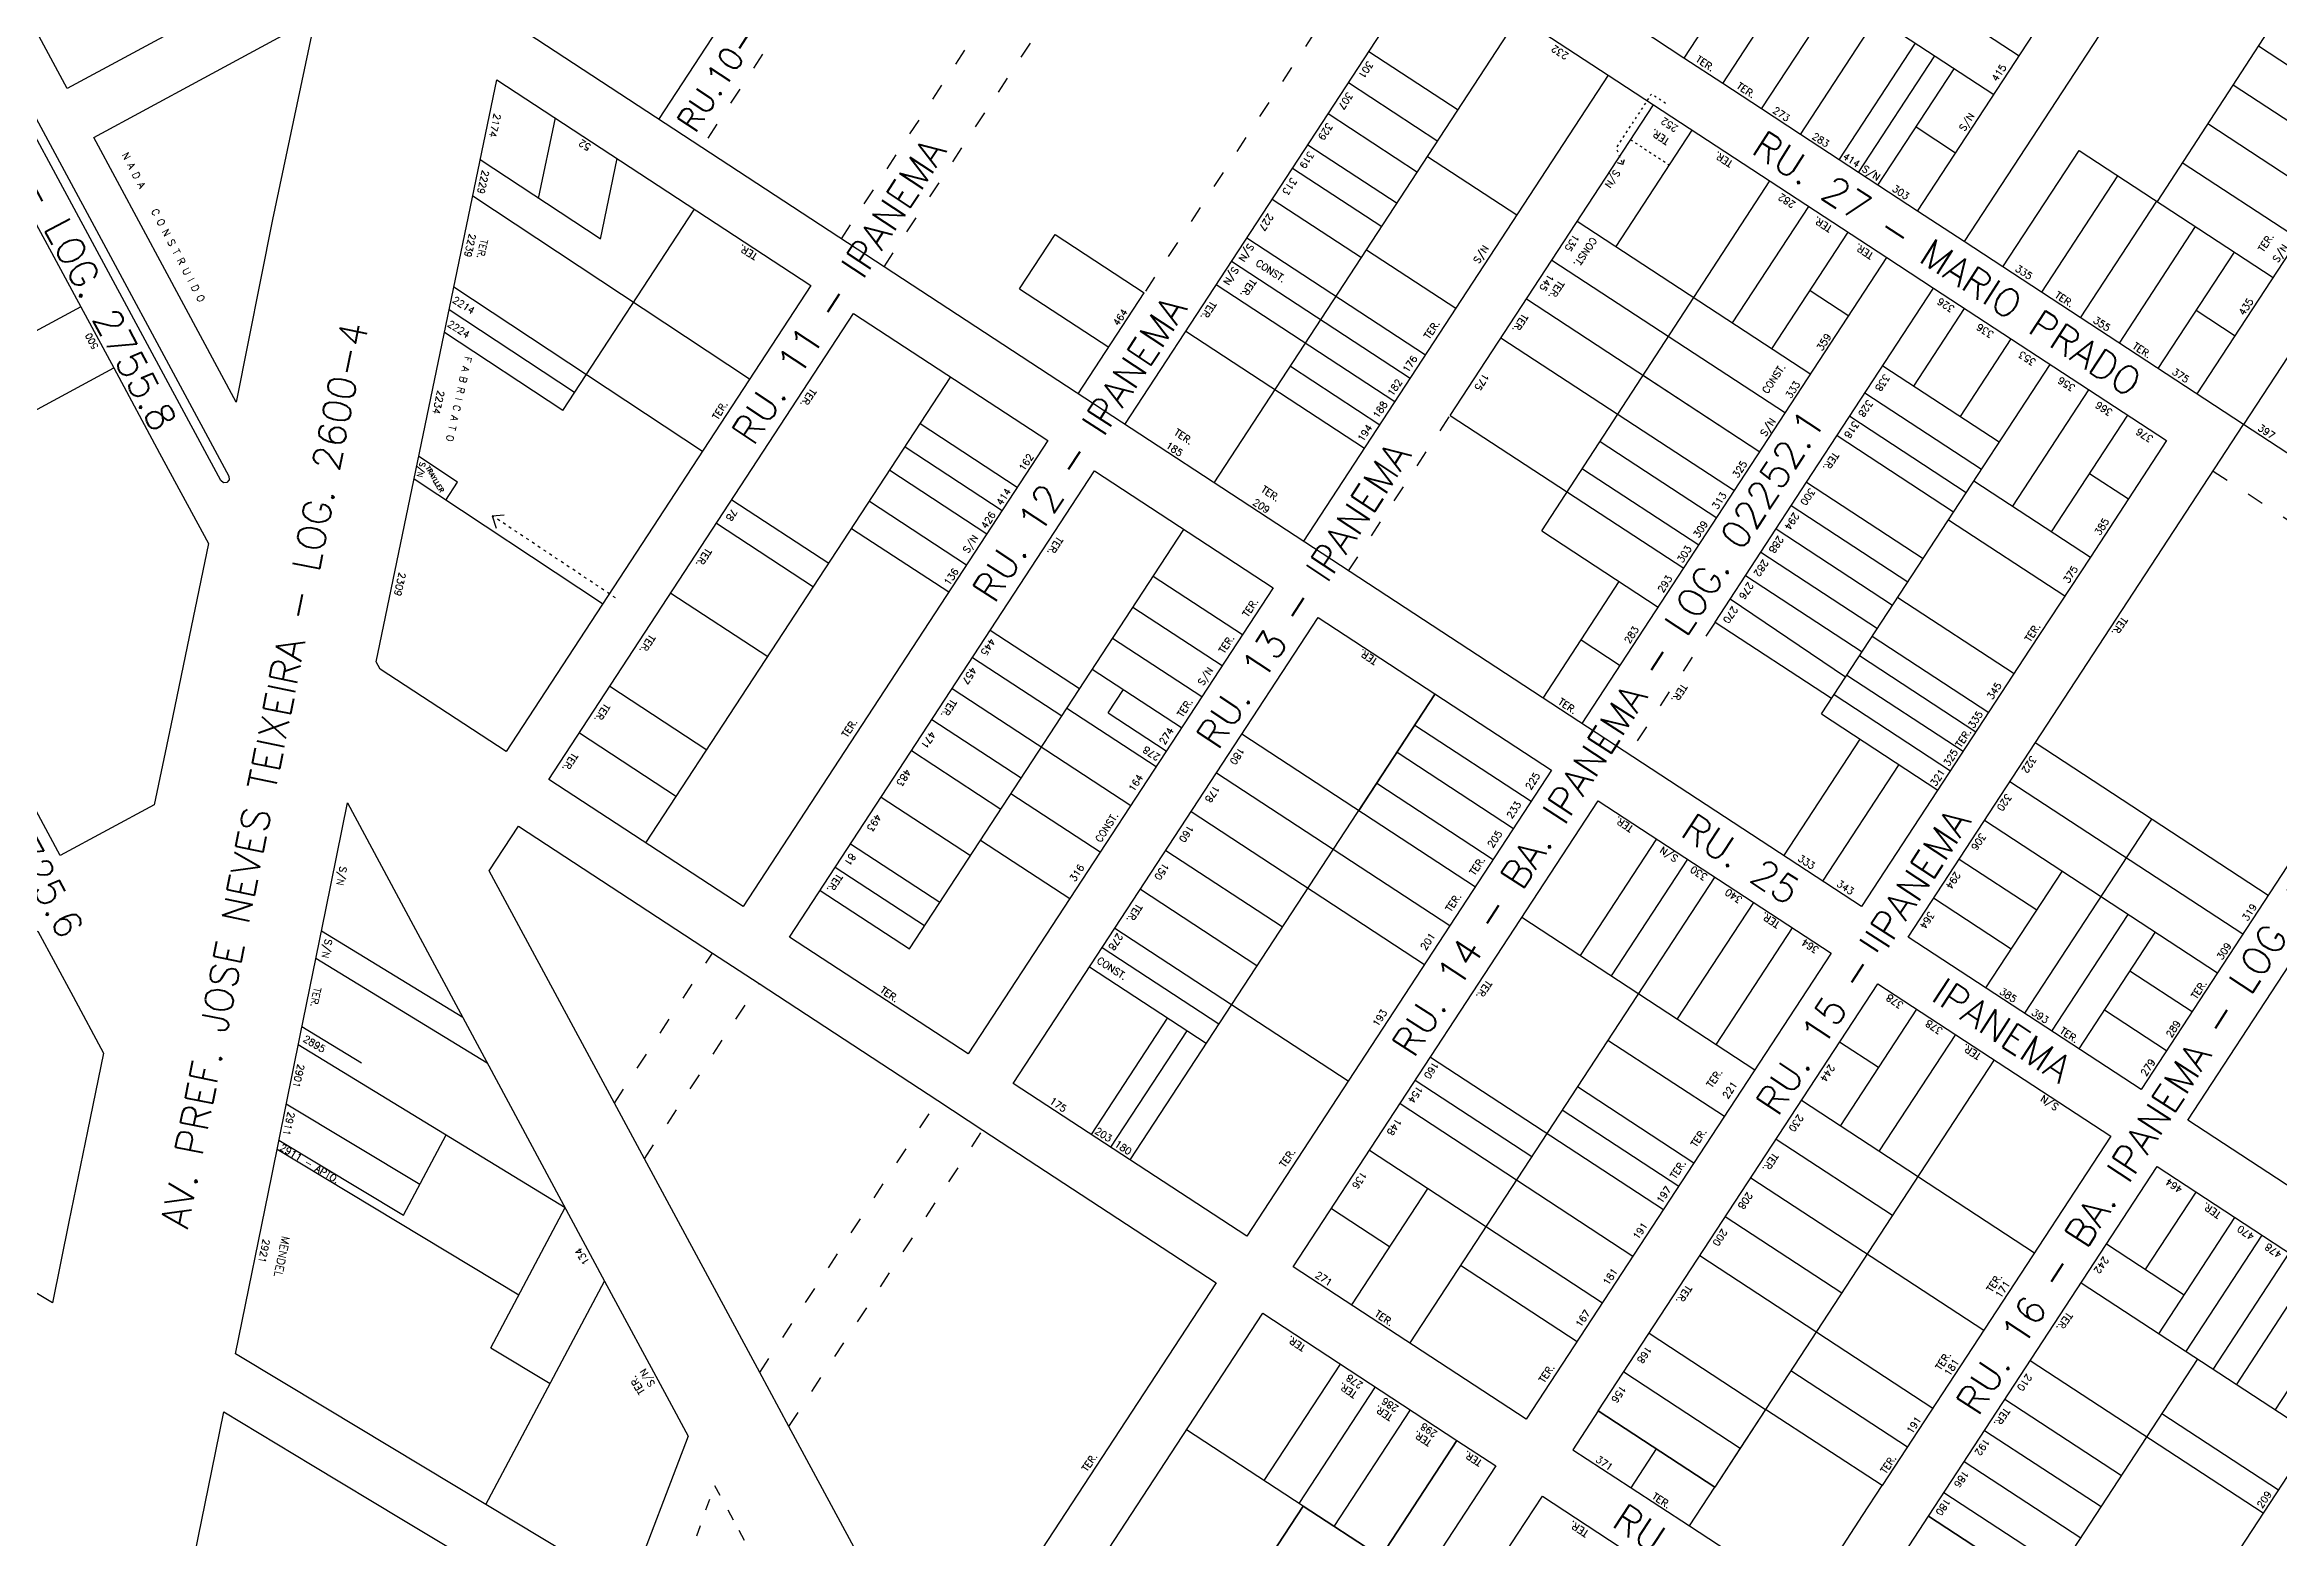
# Model space of a CAD drawing. Extents: x 714896 to 749292, y 8417558 to 8447149.
# Drawn here: x 741026.5 to 741508.1, y 8425440.9 to 8425762.7 of the extents above; entities that cross this region are included whole.
import ezdxf

# ---------------------------------------------------------------- set-up
doc = ezdxf.new("R2010")
doc.units = 0
doc.header["$MEASUREMENT"] = 0
doc.linetypes.add('ACAD_ISO03W100', pattern=[30, 12, -18])
for name, color, linetype in [('LOTE', 7, 'CONTINUOUS'), ('NUM-PORTA', 7, 'CONTINUOUS'), ('QUADRA', 6, 'CONTINUOUS'), ('TEXTO', 7, 'CONTINUOUS'), ('TEXTODERUA', 3, 'CONTINUOUS')]:
    doc.layers.add(name, color=color, linetype=linetype)
doc.styles.add('ROMANS', font='ROMANS.SHX', dxfattribs={"height": 1.5})

msp = doc.modelspace()

# ---------------------------------------------------------------- linework, layer by layer
at = {"layer": 'LOTE', "color": 7, "linetype": 'CONTINUOUS'}
for p, q in [((741481.79, 8425728.91, 525.73), (741523.59, 8425793.17, 525.73)), ((741146.2, 8425720.86, 375.54), (741120.37, 8425737.93, 218.38)), ((741178.42, 8425690.65, 581.5), (741118.75, 8425730.1, 218.38)), ((741168.26, 8425675.1, 544.32), (741114.69, 8425710.51, 218.38)), ((741140.69, 8425687.76, 382.73), (741113.68, 8425705.62, 218.38)), ((741138.15, 8425683.88, 373.44), (741112.67, 8425700.72, 218.38)), ((741115.47, 8425668.47, 278.43), (741107.13, 8425673.99, 278.43)), ((741146.75, 8425642.23, 525.73), (741106.11, 8425669.09, 278.43))]:
    msp.add_line(p, q, dxfattribs=at)
at = {"layer": 'LOTE', "color": 7}
for p, q in [((741034.27, 8425706.26, 520.66), (740981.47, 8425677.76, 520.66)), ((740988.59, 8425664.56, 520.66), (741041.39, 8425693.06, 520.66))]:
    msp.add_line(p, q, dxfattribs=at)
at = {"layer": 'LOTE', "color": 7, "linetype": 'CONTINUOUS', "flags": 128}
for points, elevation in [([(741423.9, 8425827.35), (741379.75, 8425759.84)], 525.73), ([(741158.88, 8425746.63), (741204.85, 8425816.93)], 525.73), ([(741404.85, 8425743.41), (741453.18, 8425817.31)], 525.73), ([(741430.09, 8425726.89), (741482.64, 8425807.21)], 525.73), ([(741494.35, 8425803.19), (741440.13, 8425720.32)], 525.73), ([(741401.64, 8425793.31), (741451.99, 8425760.36)], 525.73), ([(741396.17, 8425784.94), (741446.51, 8425751.99)], 525.73), ([(741490.33, 8425687.46), (741552.92, 8425783.11)], 525.73), ([(741388.11, 8425754.36), (741404.53, 8425779.47)], 525.73), ([(741396.48, 8425748.89), (741412.9, 8425773.99)], 525.73), ([(741278.53, 8425668.32), (741344.21, 8425768.75)], 525.45), ([(741413.22, 8425737.93), (741429.64, 8425763.04)], 525.73), ([(741311.83, 8425761.26), (741331.08, 8425748.67)], 525.45), ([(741417.4, 8425735.2), (741433.82, 8425760.3)], 525.73), ([(741503.58, 8425762.45), (741528.66, 8425746.04)], 525.73), ([(741307.45, 8425754.57), (741326.7, 8425741.97)], 525.45), ([(741421.58, 8425732.46), (741438, 8425757.56)], 525.73), ([(741498.1, 8425754.09), (741523.18, 8425737.67)], 525.73), ([(741329.39, 8425682.84), (741373.18, 8425749.79)], 525.73), ([(741136.49, 8425746.94), (741132.89, 8425729.56)], 525.73), ([(741303.07, 8425747.87), (741322.32, 8425735.28)], 525.45), ([(741365.13, 8425719.21), (741381.55, 8425744.32)], 525.73), ([(741429.79, 8425745.01), (741438.3, 8425739.44)], 525.73), ([(741492.63, 8425745.72), (741517.7, 8425729.31)], 525.73), ([(741298.69, 8425741.18), (741317.94, 8425728.58)], 525.45), ([(741324.51, 8425738.62), (741343.75, 8425726.03)], 525.45), ([(741448.5, 8425714.84), (741464.92, 8425739.95)], 525.73), ([(741464.92, 8425739.95), (741506.76, 8425712.57)], 525.73), ([(741149.8, 8425738.23), (741146.2, 8425720.85)], 525.73), ([(741295.41, 8425736.15), (741314.66, 8425723.56)], 525.45), ([(741366.56, 8425736.93), (741365.47, 8425737.3)], 525.73), ([(741366.56, 8425736.93), (741366.92, 8425738.02)], 525.73), ([(741456.86, 8425709.37), (741473.28, 8425734.47)], 525.73), ([(741487.15, 8425737.35), (741512.23, 8425720.94)], 525.73), ([(741291.03, 8425729.46), (741310.28, 8425716.86)], 525.45), ([(741349.14, 8425657.97), (741398.28, 8425733.37)], 525.73), ([(741465.23, 8425703.89), (741481.65, 8425729)], 525.73), ([(741533.22, 8425731.1), (741500.37, 8425680.89)], 525.73), ([(741138.15, 8425683.88), (741166.53, 8425727.28)], 525.73), ([(741356.76, 8425724.69), (741407.09, 8425691.75)], 525.73), ([(741390.23, 8425702.78), (741406.65, 8425727.89)], 525.73), ([(741244.23, 8425721.84), (741263.48, 8425709.25)], 523.79), ([(741285.56, 8425721.09), (741324.05, 8425695.9)], 525.45), ([(741398.73, 8425697.22), (741415.15, 8425722.33)], 525.73), ([(741473.6, 8425698.42), (741490.02, 8425723.52)], 525.73), ([(741282.27, 8425716.07), (741320.76, 8425690.88)], 525.45), ([(741311.37, 8425718.54), (741330.62, 8425705.94)], 525.45), ([(741351.28, 8425716.32), (741401.62, 8425683.38)], 525.73), ([(741357.81, 8425616.44), (741423.52, 8425716.85)], 525.73), ([(741481.96, 8425692.94), (741498.38, 8425718.05)], 525.73), ([(741236.57, 8425710.13), (741255.81, 8425697.53)], 523.79), ([(741278.99, 8425711.05), (741317.48, 8425685.86)], 525.45), ([(741406.18, 8425668.44), (741433.56, 8425710.28)], 525.73), ([(741406.94, 8425709.77), (741415.3, 8425704.3)], 525.73), ([(741345.81, 8425707.95), (741396.14, 8425675.01)], 525.73), ([(741429.3, 8425689.16), (741440.25, 8425705.9)], 525.73), ([(741490.18, 8425705.49), (741498.54, 8425700.01)], 525.73), ([(741272.42, 8425701), (741310.91, 8425675.81)], 525.45), ([(741340.34, 8425699.58), (741390.66, 8425666.64)], 525.73), ([(741439.35, 8425682.59), (741450.29, 8425699.33)], 525.73), ([(741156.08, 8425590.71), (741221.76, 8425691.14)], 523.64), ([(741294.95, 8425693.43), (741314.2, 8425680.84)], 525.45), ([(741371.04, 8425691.44), (741396.14, 8425675.01)], 525.73), ([(741409.4, 8425618.53), (741458.66, 8425693.85)], 525.73), ([(741422.61, 8425693.54), (741447.7, 8425677.12)], 525.73), ([(741418.77, 8425687.69), (741443.87, 8425671.26)], 525.73), ([(741450.61, 8425663.27), (741467.03, 8425688.37)], 525.73), ([(741215.19, 8425681.09), (741236.11, 8425667.4)], 523.64), ([(741329.39, 8425682.84), (741379.71, 8425649.91)], 525.73), ([(741415.49, 8425682.66), (741440.6, 8425666.23)], 525.73), ([(741458.97, 8425657.79), (741475.39, 8425682.9)], 525.73), ([(741550.58, 8425648.03), (741500.37, 8425680.89)], 525.73), ([(741211.91, 8425676.07), (741232.82, 8425662.38)], 523.64), ([(741361.73, 8425677.21), (741386.83, 8425660.78)], 525.73), ([(741412.75, 8425678.48), (741437.85, 8425662.05)], 525.73), ([(741357.9, 8425671.36), (741383, 8425654.93)], 525.73), ([(741112.93, 8425664.58), (741115.47, 8425668.47)], 278.43), ([(741208.62, 8425671.05), (741229.54, 8425657.36)], 523.64), ([(741386.47, 8425638.31), (741406.18, 8425668.44)], 528.49), ([(741406.18, 8425668.44), (741431.28, 8425652.01)], 525.73), ([(741442.24, 8425668.74), (741467.34, 8425652.32)], 525.73), ([(741467.18, 8425670.34), (741475.55, 8425664.87)], 525.73), ([(741174.57, 8425664.66), (741195.49, 8425650.97)], 523.64), ([(741204.24, 8425664.36), (741225.16, 8425650.67)], 523.64), ([(741402.9, 8425663.42), (741428, 8425646.99)], 525.73), ([(741171.28, 8425659.63), (741192.2, 8425645.94)], 523.64), ([(741200.41, 8425658.5), (741221.33, 8425644.81)], 523.64), ([(741212.85, 8425567.89), (741271.96, 8425658.28)], 523.64), ([(741349.14, 8425657.97), (741374.24, 8425641.54)], 525.73), ([(741399.61, 8425658.4), (741424.71, 8425641.97)], 525.73), ([(741436.77, 8425660.37), (741461.86, 8425643.95)], 525.73), ([(741396.33, 8425653.38), (741421.44, 8425636.94)], 525.73), ([(741265.39, 8425648.24), (741284.64, 8425635.64)], 523.64), ([(741393.04, 8425648.36), (741418.14, 8425631.93)], 525.73), ([(741161.43, 8425644.57), (741182.35, 8425630.88)], 523.64), ([(741349.45, 8425621.91), (741365.83, 8425647.04)], 525.73), ([(741389.76, 8425643.34), (741414.6, 8425626.48)], 525.73), ([(741425.82, 8425643.64), (741450.91, 8425627.21)], 525.73), ([(741261.01, 8425641.54), (741280.26, 8425628.95)], 523.64), ([(741386.47, 8425638.31), (741411.59, 8425621.88)], 525.73), ([(741230.28, 8425636.56), (741249.52, 8425623.97)], 523.64), ([(741256.63, 8425634.85), (741275.88, 8425622.25)], 523.64), ([(741357.64, 8425634.48), (741366.03, 8425628.99)], 525.73), ([(741420.35, 8425635.27), (741445.43, 8425618.85)], 525.73), ([(741226.45, 8425630.7), (741245.69, 8425618.11)], 523.64), ([(741252.26, 8425628.15), (741271.5, 8425615.56)], 523.64), ([(741417.61, 8425631.08), (741442.7, 8425614.66)], 525.73), ([(741148.3, 8425624.48), (741169.21, 8425610.79)], 523.64), ([(741222.07, 8425624.01), (741260.56, 8425598.82)], 523.64), ([(741255.67, 8425618.75), (741258.96, 8425623.77)], 523.64), ([(741414.87, 8425626.9), (741439.96, 8425610.48)], 525.73), ([(741246.78, 8425619.78), (741266.03, 8425607.19)], 523.64), ([(741255.67, 8425618.75), (741268.22, 8425610.54)], 523.64), ([(741260.44, 8425522.41), (741326.14, 8425622.82)], 525.73), ([(741409.4, 8425618.53), (741434.48, 8425602.11)], 525.73), ([(741412.13, 8425622.71), (741437.22, 8425606.29)], 525.73), ([(741141.73, 8425614.44), (741162.65, 8425600.75)], 523.64), ([(741217.69, 8425617.31), (741236.93, 8425604.72)], 523.64), ([(741284.51, 8425614.22), (741334.82, 8425581.29)], 525.73), ([(741213.31, 8425610.62), (741232.56, 8425598.02)], 523.64), ([(741401.32, 8425587.96), (741417.74, 8425613.07)], 525.73), ([(741505.68, 8425579.42), (741455.48, 8425612.28)], 525.73), ([(741279.04, 8425605.85), (741329.34, 8425572.92)], 525.73), ([(741409.69, 8425582.48), (741426.11, 8425607.59)], 525.73), ([(741500.2, 8425571.05), (741450, 8425603.91)], 525.73), ([(741206.74, 8425600.58), (741225.99, 8425587.98)], 523.64), ([(741234.74, 8425601.37), (741253.99, 8425588.78)], 523.64), ([(741273.56, 8425597.48), (741323.87, 8425564.55)], 525.73), ([(741494.73, 8425562.68), (741444.52, 8425595.54)], 525.73), ([(741453.2, 8425554.01), (741480.58, 8425595.85)], 525.73), ([(741200.17, 8425590.53), (741219.42, 8425577.94)], 523.64), ([(741228.17, 8425591.33), (741247.42, 8425578.73)], 523.64), ([(741373.83, 8425591.61), (741357.41, 8425566.5)], 525.73), ([(741196.89, 8425585.51), (741216.14, 8425572.91)], 523.64), ([(741268.09, 8425589.11), (741293.19, 8425572.68)], 525.73), ([(741380.53, 8425587.23), (741364.1, 8425562.12)], 525.73), ([(741455.78, 8425576.22), (741439.05, 8425587.17)], 525.73), ([(741444.83, 8425559.48), (741461.26, 8425584.59)], 525.73), ([(741193.6, 8425580.49), (741212.85, 8425567.89)], 523.64), ([(741262.62, 8425580.74), (741287.72, 8425564.31)], 525.73), ([(741386.39, 8425583.39), (741320.68, 8425482.98)], 525.73), ([(741394.75, 8425577.92), (741378.33, 8425552.81)], 525.73), ([(741450.31, 8425567.85), (741433.57, 8425578.8)], 525.73), ([(741459.06, 8425550.17), (741475.48, 8425575.28)], 525.73), ([(741257.14, 8425572.37), (741307.44, 8425539.45)], 525.73), ([(741344.86, 8425574.72), (741395.06, 8425541.86)], 525.73), ([(741403.12, 8425572.44), (741386.69, 8425547.34)], 525.73), ([(741464.91, 8425546.34), (741481.34, 8425571.44)], 525.73), ([(741254.41, 8425568.19), (741279.51, 8425551.76)], 525.73), ([(741251.67, 8425564), (741276.77, 8425547.57)], 525.73), ([(741489.25, 8425554.31), (741475.87, 8425563.08)], 525.73), ([(741252.07, 8425527.88), (741268.5, 8425552.99)], 525.73), ([(741429.9, 8425554.92), (741413.47, 8425529.81)], 525.73), ([(741483.78, 8425545.95), (741470.39, 8425554.71)], 525.73), ([(741256.25, 8425525.15), (741272.68, 8425550.25)], 525.73), ([(741363.39, 8425548.25), (741388.49, 8425531.82)], 525.73), ([(741413.32, 8425547.84), (741421.68, 8425542.37)], 525.73), ([(741438.26, 8425549.44), (741421.84, 8425524.34)], 525.73), ([(741325.15, 8425544.59), (741375.35, 8425511.74)], 525.73), ([(741446.63, 8425543.97), (741397.35, 8425468.66)], 525.73), ([(741321.86, 8425539.57), (741346.96, 8425523.15)], 525.73), ([(741356.82, 8425538.21), (741381.92, 8425521.78)], 525.73), ([(741318.58, 8425534.55), (741368.78, 8425501.7)], 525.73), ([(741353.53, 8425533.19), (741378.64, 8425516.76)], 525.73), ([(741405.1, 8425535.29), (741455.31, 8425502.43)], 525.73), ([(741399.63, 8425526.92), (741424.73, 8425510.49)], 525.73), ([(741312.01, 8425524.51), (741362.21, 8425491.65)], 525.73), ([(741394.15, 8425518.55), (741444.36, 8425485.7)], 525.73), ([(741324.56, 8425516.3), (741308.13, 8425491.19)], 525.73), ([(741479.19, 8425498.75), (741490.14, 8425515.49)], 525.73), ([(741303.79, 8425511.96), (741316.34, 8425503.75)], 525.73), ([(741388.68, 8425510.19), (741413.78, 8425493.76)], 525.73), ([(741482.08, 8425484.91), (741498.51, 8425510.01)], 525.73), ([(741487.56, 8425493.28), (741470.82, 8425504.23)], 525.73), ([(741487.94, 8425481.08), (741504.36, 8425506.18)], 525.73), ([(741331.63, 8425499.72), (741356.73, 8425483.29)], 525.73), ([(741383.2, 8425501.82), (741433.41, 8425468.96)], 525.73), ([(741493.8, 8425477.24), (741510.22, 8425502.35)], 525.73), ([(741498.82, 8425473.96), (741515.24, 8425499.06)], 525.73), ([(741515.55, 8425463.01), (741465.35, 8425495.86)], 525.73), ([(741507.18, 8425468.48), (741523.61, 8425493.59)], 525.73), ([(741372.25, 8425485.08), (741397.35, 8425468.66)], 525.73), ([(741504.6, 8425446.27), (741454.4, 8425479.13)], 525.73), ([(741457.6, 8425429.23), (741490.45, 8425479.43)], 525.73), ([(741366.78, 8425476.72), (741391.88, 8425460.29)], 525.73), ([(741402.83, 8425477.02), (741427.93, 8425460.59)], 525.73), ([(741474.02, 8425454.33), (741448.92, 8425470.76)], 525.73), ([(741361.3, 8425468.35), (741386.4, 8425451.92)], 525.73), ([(741469.64, 8425447.64), (741444.54, 8425464.06)], 525.73), ([(741507.89, 8425451.29), (741482.78, 8425467.72)], 525.73), ([(741368.38, 8425451.77), (741373.85, 8425460.13)], 525.73), ([(741465.26, 8425440.94), (741440.16, 8425457.37)], 525.73), ([(741380.93, 8425443.55), (741386.4, 8425451.92)], 525.73), ([(741460.88, 8425434.25), (741435.78, 8425450.68)], 525.73)]:
    msp.add_lwpolyline(points, dxfattribs=dict(at, elevation=elevation))
at = {"layer": 'LOTE', "color": 7, "elevation": 514.2}
msp.add_lwpolyline([(741064.44, 8425668.8), (740988.35, 8425809.93), (740988.26, 8425810.68), (740988.76, 8425811.28), (740989.52, 8425811.36), (740990.11, 8425810.88), (741066.2, 8425669.75), (741066.28, 8425668.98), (741065.79, 8425668.39), (741065.03, 8425668.32), (741064.44, 8425668.8)], close=True, dxfattribs=at)
at = {"layer": 'LOTE', "color": 7, "linetype": 'ACAD_ISO03W100', "ltscale": 0.3, "flags": 128}
for points, elevation in [([(741207.41, 8425714.87), (741273.09, 8425815.3)], 523.79), ([(741210.77, 8425805.89), (741168.08, 8425740.61)], 523.93), ([(741198.2, 8425720.89), (741247.47, 8425796.22)], 523.93), ([(741314.93, 8425787.92), (741263.48, 8425709.25)], 523.79), ([(741307.5, 8425649.37), (741329.39, 8425682.84)], 527.84), ([(741493.8, 8425670.85), (741544.01, 8425637.99)], 525.73), ([(741386.47, 8425638.31), (741367.85, 8425609.86)], 528.49)]:
    msp.add_lwpolyline(points, dxfattribs=dict(at, elevation=elevation))
at = {"layer": 'LOTE', "color": 7, "linetype": 'CONTINUOUS', "elevation": 525.45}
for points in [[(741259.29, 8425680.92), (741324.97, 8425781.35)], [(741363.46, 8425756.16), (741297.78, 8425655.73), (741297.78, 8425655.73)]]:
    msp.add_lwpolyline(points, dxfattribs=at)
at = {"layer": 'LOTE', "color": 7, "linetype": 'ACAD_ISO03W100', "ltscale": 0.04, "elevation": 525.73, "flags": 128}
for points in [[(741375.82, 8425750.09), (741372.74, 8425752.1), (741365.15, 8425740.49), (741366.56, 8425736.93)], [(741368.25, 8425742.26), (741376.62, 8425736.79)]]:
    msp.add_lwpolyline(points, dxfattribs=at)
at = {"layer": 'LOTE', "color": 7, "linetype": 'CONTINUOUS', "flags": 128}
for points in [[(741236.57, 8425710.13), (741244.23, 8425721.84)], [(741249.25, 8425687.49), (741263.48, 8425709.25)], [(741326.14, 8425622.82), (741309.72, 8425597.72)], [(741321.76, 8425616.13), (741346.86, 8425599.7)], [(741317.93, 8425610.27), (741343.03, 8425593.84)], [(741313.55, 8425603.58), (741338.65, 8425587.15)], [(741086.14, 8425571.76), (741116.59, 8425553.17)], [(741084.95, 8425565.88), (741121.89, 8425543.33)], [(741081.96, 8425551.18), (741094.76, 8425543.37)], [(741081.17, 8425547.26), (741138.65, 8425512.17)], [(741078.58, 8425534.52), (741107.36, 8425517.2)], [(741076.99, 8425526.68), (741103.82, 8425510.53)], [(741103.82, 8425510.53), (741113, 8425527.83)], [(741076.59, 8425524.72), (741128.68, 8425493.37)], [(741122.62, 8425481.96), (741138.65, 8425512.17)], [(741121.61, 8425448.14), (741147.18, 8425496.32)], [(741122.62, 8425481.96), (741135.46, 8425474.24)], [(741289.32, 8425453.31), (741305.74, 8425478.41)], [(741296.85, 8425448.38), (741313.28, 8425473.49)], [(741297.69, 8425447.83), (741272.58, 8425464.26)], [(741304.38, 8425443.45), (741320.81, 8425468.56)]]:
    msp.add_lwpolyline(points, dxfattribs=at)
at = {"layer": 'LOTE', "color": 2, "linetype": 'CONTINUOUS', "flags": 128}
for points in [[(741122.95, 8425661.24), (741125.51, 8425661.44)], [(741122.95, 8425661.24), (741123.8, 8425658.56)]]:
    msp.add_lwpolyline(points, dxfattribs=at)
at = {"layer": 'LOTE', "color": 2, "linetype": 'ACAD_ISO03W100', "ltscale": 0.05, "flags": 128}
msp.add_lwpolyline([(741149.53, 8425643.52), (741122.95, 8425661.24)], dxfattribs=at)
at = {"layer": 'LOTE', "color": 7, "linetype": 'ACAD_ISO03W100', "ltscale": 0.3}
for points in [[(741149.29, 8425534.65), (741170.43, 8425566.98)], [(741155.77, 8425522.64), (741180.47, 8425560.4)], [(741180.62, 8425476.6), (741218.96, 8425535.21)], [(741186.9, 8425464.96), (741228.68, 8425528.85)]]:
    msp.add_lwpolyline(points, dxfattribs=at)
at = {"layer": 'LOTE', "color": 7, "linetype": 'ACAD_ISO03W100', "ltscale": 0.2}
msp.add_lwpolyline([(741161.03, 8425424.42), (741170.87, 8425452.29), (741176.08, 8425442.62), (741197.76, 8425402.32), (741197.76, 8425402.32), (741162.44, 8425423.57)], close=True, dxfattribs=at)
at = {"layer": 'QUADRA', "linetype": 'CONTINUOUS'}
for points, elevation in [([(741126.74, 8425767.66), (741135.16, 8425798.47), (741138.66, 8425809.9), (741146.89, 8425832.02), (741159.18, 8425861.47), (741169.93, 8425882.81), (741198.01, 8425864.44), (741224.56, 8425847.06), (741233.76, 8425841.04), (741263.89, 8425821.32), (741273.09, 8425815.3), (741314.93, 8425787.92), (741324.97, 8425781.35), (741344.21, 8425768.75), (741363.46, 8425756.16), (741373.18, 8425749.79), (741423.52, 8425716.85), (741433.56, 8425710.28), (741483.76, 8425677.42), (741467.34, 8425652.32), (741454.33, 8425632.44), (741418.06, 8425577.01)], 525.73), ([(741097.96, 8425629.75), (741123.94, 8425755.16), (741191.64, 8425710.85), (741125.96, 8425610.42), (741098.8, 8425628.19), (741097.96, 8425629.75)], 525.73), ([(741242.68, 8425677.45), (741177, 8425577.02), (741135.16, 8425604.4), (741200.84, 8425704.83), (741242.68, 8425677.45)], 523.64), ([(741291.21, 8425645.69), (741225.53, 8425545.26), (741187.04, 8425570.45), (741252.72, 8425670.88), (741291.21, 8425645.69)], 523.64), ([(741351.24, 8425606.39), (741285.54, 8425505.98), (741235.25, 8425538.89), (741300.93, 8425639.32), (741351.24, 8425606.39)], 525.73), ([(741488.34, 8425531.01), (741554.05, 8425631.42), (741739.95, 8425509.75), (741634.83, 8425349.09), (741556.7, 8425400.22), (741597.62, 8425459.49), (741488.34, 8425531.01)], 525.73), ([(741361.28, 8425599.82), (741411.49, 8425566.97), (741345.78, 8425466.55), (741295.58, 8425499.41), (741361.28, 8425599.82)], 525.73), ([(741421.53, 8425560.39), (741471.73, 8425527.54), (741422.45, 8425452.23), (741397.35, 8425468.66), (741386.4, 8425451.92), (741361.3, 8425468.35), (741421.53, 8425560.39)], 525.73), ([(741432.5, 8425445.66), (741481.77, 8425520.97), (741531.98, 8425488.11), (741482.7, 8425412.8), (741474.49, 8425400.25), (741466.12, 8425405.72), (741474.33, 8425418.27), (741457.6, 8425429.23), (741432.5, 8425445.66)], 525.73), ([(741422.45, 8425452.23), (741397.35, 8425468.66), (741391.88, 8425460.29), (741386.4, 8425451.92), (741361.3, 8425468.35), (741355.82, 8425459.98), (741368.17, 8425451.9), (741380.93, 8425443.55), (741395.52, 8425434), (741406.03, 8425427.12), (741412.39, 8425436.85), (741418.23, 8425445.77), (741422.45, 8425452.23)], 525.73), ([(741466.27, 8425387.69), (741416.07, 8425420.55), (741432.5, 8425445.66), (741457.6, 8425429.23), (741474.33, 8425418.27), (741466.12, 8425405.72), (741474.49, 8425400.25), (741466.27, 8425387.69)], 525.73)]:
    msp.add_lwpolyline(points, close=True, dxfattribs=dict(at, elevation=elevation))
at = {"layer": 'QUADRA', "color": 6}
for points, elevation in [([(741031.37, 8425753.29), (741015.64, 8425782.48), (741002.9, 8425806.1), (741039.87, 8425826.04), (741074.46, 8425844.69), (741118.32, 8425868.34), (741110.98, 8425851.6), (741103.4, 8425832.62), (741095.05, 8425806.55), (741088.67, 8425784.18), (741057.78, 8425767.53), (741031.37, 8425753.29)], 516.99), ([(741067.8, 8425685.73), (741052.39, 8425714.31), (741037.07, 8425742.73), (741059.93, 8425755.05), (741084.82, 8425768.48), (741075.6, 8425725.05), (741067.8, 8425685.73)], 508.09)]:
    msp.add_lwpolyline(points, close=True, dxfattribs=dict(at, elevation=elevation))
at = {"layer": 'QUADRA', "linetype": 'CONTINUOUS', "elevation": 525.73}
msp.add_lwpolyline([(741623.2, 8425759.02), (741478.3, 8425537.58), (741428.1, 8425570.44), (741500.37, 8425680.89), (741440.13, 8425720.32), (741430.09, 8425726.89), (741413.22, 8425737.93), (741404.85, 8425743.41), (741396.48, 8425748.89), (741388.11, 8425754.36), (741379.75, 8425759.84), (741370.02, 8425766.2)], dxfattribs=at)
at = {"layer": 'QUADRA', "color": 6, "linetype": 'CONTINUOUS'}
for points, elevation in [([(741029.88, 8425587.98), (741019.98, 8425606.33), (741010.86, 8425623.26), (740998.74, 8425645.73), (740988.59, 8425664.56), (740981.47, 8425677.76), (740975.61, 8425688.64), (740971.15, 8425696.91), (740967.23, 8425704.17), (740979.21, 8425710.64), (740993.63, 8425718.42), (741007.51, 8425725.91), (741020.04, 8425732.66), (741027.04, 8425719.67), (741034.27, 8425706.26), (741041.39, 8425693.06), (741051.28, 8425674.71), (741061.8, 8425655.21), (741058.07, 8425637.22), (741053.67, 8425616.05), (741050.11, 8425598.9), (741029.88, 8425587.98)], 520.66), ([(741028.18, 8425491.59), (741004.95, 8425505.58), (740979.63, 8425520.83), (740956.51, 8425534.76), (740973.37, 8425543.86), (740996.53, 8425556.35), (741017.31, 8425567.57), (741025.01, 8425571.72), (741032.62, 8425557.61), (741039.18, 8425545.43), (741035.75, 8425528.62), (741031.75, 8425509.05), (741028.18, 8425491.59)], 519.22)]:
    msp.add_lwpolyline(points, close=True, dxfattribs=dict(at, elevation=elevation))
for points in [[(741152.46, 8425429.57), (741121.61, 8425448.14), (741087.08, 8425468.91), (741067.63, 8425480.62), (741075.43, 8425518.99), (741081.57, 8425549.23), (741087.07, 8425576.33), (741091.74, 8425599.35), (741105.91, 8425573.02), (741121.72, 8425543.64), (741147.18, 8425496.32), (741160.56, 8425471.45), (741165.19, 8425462.86)], [(741095.34, 8425316.15), (741039.88, 8425343.31), (741043.37, 8425360.7), (741047.48, 8425381.11), (741050.07, 8425393.99), (741052.1, 8425404.13), (741056.07, 8425423.66), (741059.66, 8425441.35), (741062.51, 8425455.39), (741065.1, 8425468.14), (741084.18, 8425456.65), (741103.5, 8425445.03), (741119.27, 8425435.54), (741146.1, 8425419.39), (741138.7, 8425404.34), (741131.54, 8425389.78), (741121.81, 8425369.99), (741117.4, 8425361.02), (741110.58, 8425347.15), (741103.32, 8425332.38)]]:
    msp.add_lwpolyline(points, close=True, dxfattribs=at)
at = {"layer": 'QUADRA', "color": 6}
msp.add_lwpolyline([(741278.97, 8425495.94), (741219.35, 8425404.83), (741186.9, 8425464.96), (741180.62, 8425476.6), (741155.77, 8425522.64), (741149.29, 8425534.65), (741122.28, 8425584.7), (741128.59, 8425594.36), (741128.59, 8425594.36), (741170.43, 8425566.98), (741180.47, 8425560.4), (741218.96, 8425535.21), (741228.68, 8425528.85)], close=True, dxfattribs=at)
at = {"layer": 'QUADRA', "linetype": 'CONTINUOUS'}
for points in [[(741225.84, 8425392.82), (741237.3, 8425410.33), (741289.01, 8425489.37), (741330.85, 8425461.99), (741314.42, 8425436.88), (741297.69, 8425447.83), (741262.4, 8425393.9), (741258.21, 8425396.64), (741243.8, 8425374.61), (741231.75, 8425381.87), (741225.84, 8425392.82)], [(741330.85, 8425461.99), (741339.21, 8425456.51), (741306.66, 8425406.76), (741273.81, 8425356.56), (741243.8, 8425374.61), (741258.21, 8425396.64), (741262.4, 8425393.9), (741297.69, 8425447.83), (741314.42, 8425436.88), (741330.85, 8425461.99)]]:
    msp.add_lwpolyline(points, close=True, dxfattribs=at)
at = {"layer": 'QUADRA', "color": 6}
msp.add_lwpolyline([(741332.83, 8425424.83), (741343.89, 8425441.74), (741349.25, 8425449.94), (741365.99, 8425438.99)], dxfattribs=at)

# ---------------------------------------------------------------- texts
at = {"layer": 'NUM-PORTA', "color": 7, "style": 'ROMANS'}
for s, height, rotation, p in [('232', 1.5, 147.0001, (741355.07, 8425760.65, 525.73)), ('301', 1.5, 237.0001, (741311.64, 8425759.34, 1576.91)), ('415', 1.5, 56.6226, (741447.22, 8425754.64)), ('307', 1.5, 237.0001, (741307.28, 8425752.67, 1576.91)), ('273', 1.5, 326.6226, (741398.73, 8425748.2, 525.73)), ('2174', 1.5, 257.3329, (741123.37, 8425747.98, 831.15)), ('329', 1.5, 237.0001, (741302.93, 8425746.02, 1576.91)), ('252', 1.5, 147.0001, (741378.67, 8425745.03, 525.73)), ('283', 1.5, 326.6226, (741407.22, 8425742.64, 525.73)), ('S/N', 1.5, 56.6226, (741440.21, 8425743.93)), ('52', 1.5, 148.1663, (741144.38, 8425741.04, 831.15)), ('319', 1.5, 237.0001, (741298.93, 8425739.9, 1576.91)), ('414', 1.5, 326.6226, (741413.84, 8425738.3, 525.73)), ('2229', 1.5, 257.3329, (741120.84, 8425735.77, 831.15)), ('313', 1.5, 237.0001, (741295.23, 8425734.24, 1576.91)), ('S/N', 1.5, 237.0001, (741364.88, 8425735.96, 1051.46)), ('S/N', 1.5, 326.6226, (741417.98, 8425735.6, 525.73)), ('282', 1.5, 147.0001, (741403.94, 8425728.65, 525.73)), ('303', 1.5, 326.6226, (741424.46, 8425731.35, 525.73)), ('227', 1.5, 237.0001, (741290.17, 8425726.5, 1576.91)), ('2239', 1.5, 257.3329, (741118.01, 8425722.11, 831.15)), ('S/N', 1.5, 237.0001, (741285.96, 8425720.06, 1576.91)), ('S/N', 1.5, 57.0001, (741335.54, 8425715.42, 525.73)), ('135', 1.5, 237.0001, (741356.08, 8425722.05, 1577.19)), ('S/N', 1.5, 56.6226, (741507.77, 8425715.66, 525.73)), ('S/N', 1.5, 237.0001, (741282.67, 8425715.04, 1576.91)), ('335', 1.5, 326.6226, (741451.01, 8425714.13, 525.73)), ('145', 1.5, 237.0001, (741350.62, 8425713.47, 1577.19)), ('2214', 1.5, 327.5462, (741114.24, 8425707.33, -272.47)), ('326', 1.5, 147.0001, (741438.23, 8425706.16, 525.73)), ('500', 1.402, 118.0963, (741038.11, 8425697.59)), ('2224', 1.5, 327.5462, (741113.17, 8425702.18, -272.47)), ('359', 1.5, 57.0001, (741409.51, 8425696.62, 526.01)), ('336', 1.5, 147.0001, (741446.68, 8425700.63, 525.73)), ('355', 1.5, 326.6226, (741467.81, 8425702.99, 525.73)), ('353', 1.5, 147.0001, (741455.75, 8425694.69, 525.73)), ('175', 1.5, 237.0001, (741336.62, 8425692.06, 1577.19)), ('356', 1.5, 147.0001, (741464.21, 8425689.15, 525.73)), ('375', 1.5, 326.6226, (741484.79, 8425691.87, 525.73)), ('2234', 1.5, 257.3329, (741111.22, 8425688.33, -272.47)), ('333', 1.5, 57.0001, (741402.8, 8425686.36, 526.01)), ('366', 1.5, 147.0001, (741472.3, 8425683.86, 525.73)), ('S/N', 1.5, 57.0001, (741397.36, 8425678.17, 526.01)), ('397', 1.5, 326.6226, (741503.28, 8425679.78, 525.73)), ('376', 1.5, 147.0001, (741481.05, 8425678.13, 525.73)), ('S/N', 1.2, 257.3329, (741107.41, 8425672.88, -272.47)), ('162', 1.5, 57.0001, (741237.59, 8425670.72, 1049.65)), ('325', 1.5, 57.0001, (741391.38, 8425669.21, 526.01)), ('414', 1.5, 57.0001, (741232.74, 8425663.3, 1049.65)), ('78', 1.5, 237.0001, (741174.62, 8425662.87, 526.01)), ('426', 1.5, 57.0001, (741229.43, 8425658.25, 1049.65)), ('313', 1.5, 57.0001, (741386.96, 8425662.45, 526.01)), ('S/N', 1.5, 57.0001, (741225.51, 8425653, 1049.65)), ('309', 1.5, 57.0001, (741382.93, 8425656.29, 526.01)), ('385', 1.5, 57.0001, (741469.38, 8425656.84)), ('303', 1.5, 57.0001, (741379.43, 8425650.94, 526.01)), ('2309', 1.5, 257.3329, (741102.9, 8425649.13, 523.79)), ('136', 1.5, 57.0001, (741221.46, 8425646.05, 1049.65)), ('293', 1.5, 57.0001, (741375.23, 8425644.53, 526.01)), ('375', 1.5, 57.0001, (741462.65, 8425646.55)), ('445', 1.5, 237.0001, (741230.25, 8425634.99, 526.01)), ('283', 1.5, 57.0001, (741368.04, 8425633.54, 526.01)), ('457', 1.5, 237.0001, (741226.21, 8425628.81, 526.01)), ('S/N', 1.5, 57.0001, (741276.15, 8425624.48, 1049.65)), ('345', 1.5, 57.0001, (741446.22, 8425621.45)), ('335', 1.5, 57.0001, (741442.18, 8425615.27)), ('471', 1.5, 237.0001, (741217.36, 8425614.94, 526.01)), ('274', 1.5, 57.0001, (741267.83, 8425611.74, 1049.65)), ('278', 1.5, 147.0001, (741267.04, 8425609.56, 1049.65)), ('180', 1.5, 237.0001, (741283.92, 8425611.45, 528.1)), ('325', 1.5, 57.0001, (741436.82, 8425607.08)), ('322', 1.5, 236.5295, (741454.59, 8425609.63, 525.73)), ('483', 1.5, 237.0001, (741212.06, 8425606.85, 526.01)), ('164', 1.5, 57.0001, (741261.22, 8425601.64, 1049.65)), ('321', 1.5, 57.0001, (741434.01, 8425602.78)), ('178', 1.5, 237.0001, (741278.58, 8425603.29, 528.1)), ('320', 1.5, 236.5295, (741449.25, 8425601.48, 525.73)), ('493', 1.5, 237.0001, (741205.7, 8425597.11, 526.01)), ('160', 1.5, 237.0001, (741272.97, 8425594.71, 528.1)), ('306', 1.5, 236.5295, (741443.71, 8425593.02, 525.73)), ('81', 1.5, 237.0001, (741200.16, 8425588.64, 526.01)), ('316', 1.5, 57.0001, (741248.53, 8425582.23, 1049.65)), ('150', 1.5, 237.0001, (741267.65, 8425586.57, 528.1)), ('294', 1.5, 236.5295, (741438.25, 8425584.67, 525.73)), ('364', 1.5, 236.5295, (741432.64, 8425576.08, 525.73)), ('319', 1.5, 56.5295, (741501.19, 8425573.75, 525.73)), ('278', 1.5, 237.0001, (741257.75, 8425571.43, 528.1)), ('309', 1.5, 56.5295, (741495.72, 8425565.38, 525.73)), ('385', 1.5, 326.5295, (741447.63, 8425558.35, 525.73)), ('193', 1.5, 57.0001, (741313.8, 8425550.97, 526.01)), ('393', 1.5, 326.5295, (741454.52, 8425553.84, 525.73)), ('289', 1.5, 56.5295, (741484.77, 8425548.64, 525.73)), ('279', 1.5, 56.5295, (741479.33, 8425540.33, 525.73)), ('175', 1.5, 325.26, (741242.91, 8425534.79, 523.79)), ('203', 1.5, 327.0001, (741252.66, 8425528.28, 526.01)), ('180', 1.5, 327.0001, (741256.91, 8425525.5, 526.01)), ('464', 1.5, 145.26, (741487.38, 8425516.36, 1049.52)), ('470', 1.5, 145.26, (741502.85, 8425506.23, 1049.52)), ('478', 1.5, 145.26, (741508.78, 8425502.35, 1049.52)), ('242', 1.5, 235.26, (741470.21, 8425501.75, -1.94)), ('210', 1.5, 235.26, (741453.67, 8425476.47, -1.94)), ('192', 1.5, 235.26, (741444.56, 8425462.54, -1.94)), ('186', 1.5, 235.26, (741440.06, 8425455.66, -1.94)), ('209', 1.5, 55.26, (741504.34, 8425447.23, -1.94)), ('180', 1.5, 235.26, (741436.12, 8425449.64, -1.94))]:
    msp.add_text(s, height=height, rotation=rotation, dxfattribs=at).set_placement(p)
at = {"layer": 'NUM-PORTA', "style": 'ROMANS'}
for s, height, rotation, p in [('464', 1.5, 56.2577, (741257.84, 8425701.96, -798.2)), ('435', 1.5, 56.2577, (741500.44, 8425704.23, -796.64)), ('176', 1.5, 56.2577, (741320.29, 8425691.9, -272.75)), ('182', 1.5, 56.2577, (741316.99, 8425686.85, -272.75)), ('338', 1.5, 236.2577, (741423.01, 8425691.91, -800.96)), ('188', 1.5, 56.2577, (741313.86, 8425682.06, -272.75)), ('328', 1.5, 236.2577, (741419.37, 8425686.35, -800.96)), ('318', 1.5, 236.2577, (741416.37, 8425681.77, -800.96)), ('185', 1.5, 326.2577, (741267.94, 8425676.03, -798.2)), ('194', 1.5, 56.2577, (741310.57, 8425677.04, -272.75)), ('300', 1.5, 236.2577, (741406.92, 8425667.32, -798.2)), ('209', 1.5, 326.2577, (741286.68, 8425663.77, -798.2)), ('294', 1.5, 236.2577, (741403.48, 8425662.06, -798.2)), ('288', 1.5, 236.2577, (741400.11, 8425657.02, -798.2)), ('282', 1.5, 236.2577, (741396.86, 8425651.95, -795.44)), ('276', 1.5, 236.2577, (741393.67, 8425647.07, -795.44)), ('270', 1.5, 236.2577, (741390.26, 8425641.87, -798.2)), ('225', 1.5, 56.2577, (741346.73, 8425602.03, -272.47)), ('233', 1.5, 56.2577, (741342.67, 8425595.83, -272.47)), ('205', 1.5, 56.2577, (741338.56, 8425589.54, -272.47)), ('S/N', 1.5, 146.2577, (741378.66, 8425587.73, -272.47)), ('S/N', 1.502, 258.6141, (741090.17, 8425585.78)), ('330', 1.5, 146.2577, (741385, 8425583.73, -272.47)), ('333', 1.5, 326.8287, (741404.16, 8425587.04, -798.2)), ('340', 1.5, 146.2577, (741392.49, 8425578.82, -272.47)), ('343', 1.5, 326.8287, (741412.53, 8425581.56, -798.2)), ('201', 1.5, 56.2577, (741324.12, 8425567.48, -272.47)), ('S/N', 1.502, 258.6141, (741086.99, 8425570.12)), ('364', 1.5, 146.2577, (741409.01, 8425568.01, -272.47)), ('378', 1.5, 146.2577, (741427.2, 8425556.11, -272.47)), ('378', 1.5, 146.2577, (741435.67, 8425550.56, -272.47)), ('2895', 1.502, 329.1559, (741082.06, 8425548.09)), ('2901', 1.502, 256.8697, (741081.07, 8425543.19)), ('160', 1.5, 236.2577, (741325.79, 8425543.74, 253.26)), ('244', 1.5, 236.2577, (741411.18, 8425543.15, 253.26)), ('154', 1.5, 236.2577, (741322.38, 8425538.53, 253.26)), ('221', 1.5, 56.2577, (741389.21, 8425535.45, 253.26)), ('S/N', 1.5, 146.2577, (741460.68, 8425534.2, -272.47)), ('2911', 1.502, 256.8697, (741078.97, 8425532.87)), ('230', 1.5, 236.2577, (741404.4, 8425532.38, 253.26)), ('148', 1.5, 236.2577, (741317.8, 8425531.53, 253.26)), ('2911 - APTO.', 1.5024, 329.0703, (741076.99, 8425524.7)), ('136', 1.5, 236.2577, (741310.29, 8425520.06, 253.26)), ('197', 1.5, 56.2577, (741374.97, 8425512.88, 253.26)), ('208', 1.5, 236.2577, (741393.46, 8425515.66, 253.26)), ('191', 1.5, 56.2577, (741369.88, 8425505.11, 253.26)), ('200', 1.5, 236.2577, (741388, 8425507.72, 253.26)), ('2921', 1.512, 258.716, (741073.58, 8425505.46, 474.95)), ('134', 1.502, 121.6376, (741144, 8425500.34)), ('271', 1.5, 326.2577, (741300.14, 8425497.27, 253.26)), ('181', 1.5, 56.2577, (741363.44, 8425495.25, 253.26)), ('171', 1.5, 56.2577, (741448, 8425492.49, 778.99)), ('167', 1.5, 56.2577, (741357.52, 8425486.21, 253.26)), ('168', 1.5, 236.2577, (741371.71, 8425482.43, 253.26)), ('181', 1.5, 56.2577, (741437.01, 8425475.68, 778.99)), ('S/N', 1.502, 121.6376, (741158.11, 8425474.12)), ('278', 1.468, 146.1648, (741310.75, 8425474.2)), ('286', 1.468, 146.1648, (741318.41, 8425469.19)), ('156', 1.5, 236.2577, (741366.18, 8425473.96, 253.26)), ('298', 1.468, 146.1648, (741326.77, 8425463.72)), ('191', 1.5, 56.2577, (741428.88, 8425463.27, 778.99)), ('371', 1.5, 326.2577, (741360.6, 8425457.53, 253.26))]:
    msp.add_text(s, height=height, rotation=rotation, dxfattribs=at).set_placement(p)
at = {"layer": 'TEXTO', "style": 'ROMANS'}
for s, height, rotation, p in [('TER.', 1.5, 326.2577, (741382.17, 8425759.22, -796.64)), ('TER.', 1.5, 326.2577, (741390.96, 8425753.47, -796.64)), ('TER.', 1.5, 146.2577, (741376.8, 8425742.31, -272.47)), ('N A D A    C O N S T R U I D O', 1.5386, 297.6273, (741043.06, 8425739.02)), ('TER.', 1.5, 146.2577, (741390.47, 8425737.46, -272.47)), ('TER.', 1.5, 146.2577, (741411.87, 8425723.45, -272.47)), ('TER.', 1.5, 146.2577, (741420.77, 8425717.63, -272.47)), ('TER.', 1.5, 56.2577, (741324.88, 8425699.14, -272.75)), ('CONST.', 1.5, 56.2577, (741397.76, 8425687.37, -272.47)), ('TER.', 1.5, 326.2577, (741269.76, 8425678.82, -798.2)), ('TER.', 1.5, 236.2577, (741411.98, 8425675.07, -798.2)), ('TER.', 1.5, 326.2577, (741288.5, 8425666.55, -798.2)), ('TER.', 1.5, 146.2577, (741313.9, 8425630.26, -272.47)), ('TER.', 1.5, 236.2577, (741379.32, 8425625.14, -795.44)), ('TER.', 1.5, 326.2577, (741352.51, 8425620.77, -270.36)), ('TER.', 1.5, 146.2577, (741369.02, 8425594.19, -272.47)), ('TER.', 1.5, 56.2577, (741334.66, 8425583.58, -272.47)), ('TER.', 1.5, 56.2577, (741329.52, 8425575.73, -798.2)), ('TER.', 1.5, 146.2577, (741400.6, 8425573.52, -272.47)), ('TER.', 1.5, 236.2577, (741337.25, 8425561.26, 253.26)), ('TER.', 1.502, 258.6141, (741084.6, 8425559.68)), ('TER.', 1.5, 146.2577, (741443.93, 8425545.16, -272.47)), ('TER.', 1.5, 56.2577, (741385.8, 8425537.84, 253.26)), ('TER.', 1.5, 56.2577, (741382.38, 8425525.02, 253.26)), ('TER.', 1.5, 56.2577, (741293.78, 8425520.66, -272.47)), ('TER.', 1.5, 236.2577, (741398.96, 8425524.06, 253.26)), ('TER.', 1.5, 56.2577, (741377.92, 8425518.2, 253.26)), ('MENDEL', 1.7, 258.6141, (741077.69, 8425506.1)), ('TER.', 1.5, 236.2577, (741380.32, 8425495.58, 253.26)), ('TER.', 1.5, 56.2577, (741446.08, 8425493.75, 778.99)), ('TER.', 1.5, 326.2577, (741312.98, 8425488.87, 253.26)), ('TER.', 1.468, 146.1648, (741298.37, 8425482.3)), ('TER.', 1.5, 56.2577, (741435.08, 8425476.94, 778.99)), ('TER.', 1.502, 121.6376, (741155.96, 8425472.45)), ('TER.', 1.468, 146.1648, (741309.45, 8425472.22)), ('TER.', 1.5, 56.2577, (741349.61, 8425474.22, 253.26)), ('TER.', 1.468, 146.1648, (741317.18, 8425467.32)), ('TER.', 1.468, 146.1648, (741325.54, 8425461.84)), ('TER.', 1.468, 146.293, (741336.4, 8425457.53)), ('TER.', 1.468, 55.8193, (741251.11, 8425455.12)), ('TER.', 1.5, 56.2577, (741423.24, 8425454.65, 778.99)), ('TER.', 1.5, 326.2577, (741372.74, 8425449.57, 778.99))]:
    msp.add_text(s, height=height, rotation=rotation, dxfattribs=at).set_placement(p)
at = {"layer": 'TEXTO', "color": 7, "style": 'ROMANS'}
for s, height, rotation, p in [('TER.', 1.5, 257.3329, (741120.54, 8425720.92, 846)), ('TER.', 1.5, 148.1663, (741180.29, 8425717.53, 831.15)), ('CONST.', 1.5, 235.6067, (741359.9, 8425721.39, 1577.19)), ('TER.', 1.5, 56.6226, (741504.62, 8425717.89, 525.73)), ('CONST.', 1.5, 327.0001, (741287.33, 8425715.3, 2102.63)), ('TER.', 1.5, 237.0001, (741286.4, 8425712.43, 2102.63)), ('TER.', 1.5, 237.0001, (741352.79, 8425712.05, 1577.19)), ('TER.', 1.5, 237.0001, (741277.81, 8425707.6, 1576.91)), ('TER.', 1.5, 326.6226, (741459.56, 8425708.39, 525.73)), ('TER.', 1.5, 237.0001, (741345, 8425704.89, 1577.19)), ('F A B R I C A T O', 1.5, 257.3329, (741117.08, 8425695.66, -272.47)), ('TER.', 1.5, 326.6226, (741476.31, 8425697.42, 525.73)), ('TER.', 1.5, 237.0001, (741191.58, 8425688.8, 526.01)), ('TER.', 1.5, 58.1663, (741171.56, 8425681.75, 831.15)), ('TRAYLLER', 1, 300.2485, (741108.56, 8425671.56, -272.47)), ('TER.', 1.5, 237.0001, (741169.07, 8425654.39, 526.01)), ('TER.', 1.5, 237.0001, (741244.77, 8425656.86, 526.01)), ('TER.', 1.5, 57.0001, (741285.81, 8425639.24, 1049.65)), ('TER.', 1.5, 57.0001, (741454.36, 8425633.88)), ('TER.', 1.5, 236.5295, (741474.18, 8425639.58, 525.73)), ('TER.', 1.5, 237.0001, (741156.9, 8425635.77, 526.01)), ('TER.', 1.5, 57.0001, (741280.66, 8425631.37, 1049.65)), ('TER.', 1.5, 237.0001, (741147.18, 8425620.91, 526.01)), ('TER.', 1.5, 237.0001, (741221.87, 8425621.84, 526.01)), ('TER.', 1.5, 57.0001, (741271.69, 8425617.65, 1049.65)), ('TER.', 1.5, 57.0001, (741199.42, 8425613.28, -5.98)), ('TER.', 1.5, 57.0001, (741439.46, 8425611.12)), ('TER.', 1.5, 237.0001, (741140.25, 8425610.31, 526.01)), ('CONST.', 1.5, 57.0001, (741254.05, 8425590.69, 1049.65)), ('TER.', 1.5, 237.0001, (741197.28, 8425584.24, 526.01)), ('TER.', 1.5, 237.0001, (741261.87, 8425577.74, 528.1)), ('CONST.', 1.5, 327.0001, (741253.09, 8425565, 1575.38)), ('TER.', 1.5, 56.5295, (741490.19, 8425556.93, 525.73)), ('TER.', 1.5, 325.26, (741206.39, 8425558.69, 523.79)), ('TER.', 1.5, 326.5295, (741460.61, 8425549.86, 525.73)), ('TER.', 1.5, 145.26, (741495.66, 8425510.94, 1049.52)), ('TER.', 1.5, 235.26, (741462.35, 8425489.73, -1.94)), ('TER.', 1.5, 235.26, (741448.87, 8425469.13, -1.94)), ('TER.', 1.565, 146.9509, (741359.42, 8425442.36))]:
    msp.add_text(s, height=height, rotation=rotation, dxfattribs=at).set_placement(p)
at = {"layer": 'TEXTODERUA', "style": 'ROMANS'}
for s, height, rotation, p in [('AV. UNIVERSITARIA VANESSA CARDOSO - LOG. 2755.8', 6, 298.1953, (740947.06, 8425870.77)), ('RU.10-WILSON P.DOS SANTOS', 5, 56.7738, (741166.63, 8425743.44)), ('RU. 27 - MARIO PRADO', 6, 327.0845, (741393.94, 8425739.5)), ('RU. 11 - IPANEMA', 6, 56.7738, (741179.23, 8425676.02)), ('RU. 12 - IPANEMA', 6, 56.7738, (741231.1, 8425642.07)), ('RU. 26 BA. IPANEMA - LOG. 2725.6', 6, 298.075, (740960.41, 8425699.79)), ('AV. PREF. JOSE NEVES TEIXEIRA - LOG. 2600-4', 6, 78.6869, (741057.29, 8425507.38)), ('RU. 14 - BA. IPANEMA - LOG. 02252.1', 6, 57.0845, (741321.52, 8425544.19)), ('RU. 13 - IPANEMA', 6, 56.7738, (741279.32, 8425610.52)), ('RU. 16 - BA. IPANEMA - LOG. 02255.6', 6, 57.0845, (741443.1, 8425466.98)), ('RU. 25   -   IPANEMA', 6, 326.7738, (741378.67, 8425592.38)), ('RU. 15 - IPANEMA', 6, 56.7738, (741399.92, 8425531.59)), ('RU. 23 - IPANEMA', 6, 326.7738, (741363.88, 8425443.61))]:
    msp.add_text(s, height=height, rotation=rotation, dxfattribs=at).set_placement(p)

doc.saveas('drawing.dxf')
